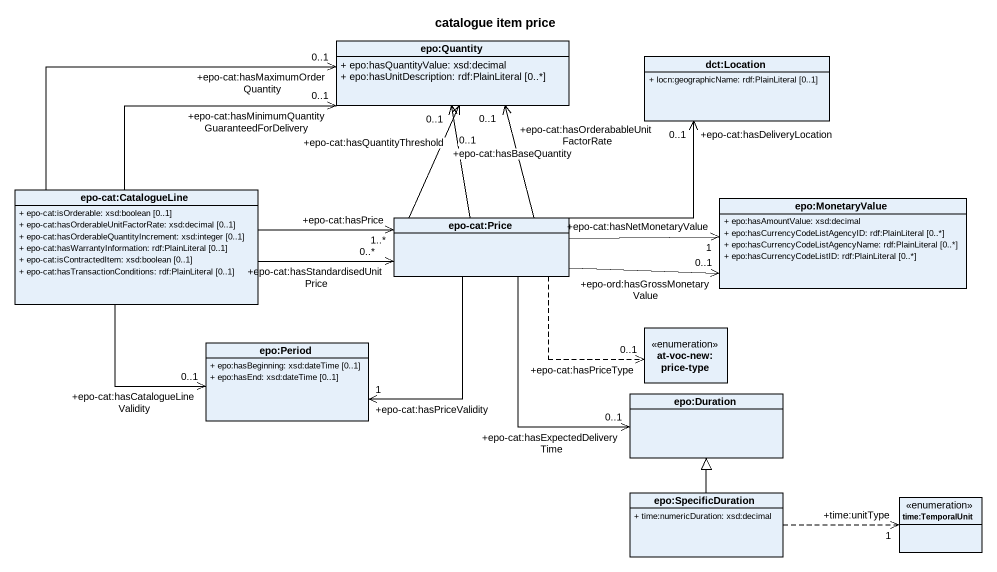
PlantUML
@startuml
title catalogue item price
hide circle
hide empty members
skinparam classAttributeIconSize 0
class "epo:Quantity" as epo_Quantity {
  + epo:hasQuantityValue: xsd:decimal
  + epo:hasUnitDescription: rdf:PlainLiteral [0..*]
}
class "dct:Location" as dct_Location {
  + locn:geographicName: rdf:PlainLiteral [0..1]
}
class "epo-cat:CatalogueLine" as epo_cat_CatalogueLine {
  + epo-cat:isOrderable: xsd:boolean [0..1]
  + epo-cat:hasOrderableUnitFactorRate: xsd:decimal [0..1]
  + epo-cat:hasOrderableQuantityIncrement: xsd:integer [0..1]
  + epo-cat:hasWarrantyInformation: rdf:PlainLiteral [0..1]
  + epo-cat:isContractedItem: xsd:boolean [0..1]
  + epo-cat:hasTransactionConditions: rdf:PlainLiteral [0..1]
}
class "epo-cat:Price" as epo_cat_Price
class "epo:MonetaryValue" as epo_MonetaryValue {
  + epo:hasAmountValue: xsd:decimal
  + epo:hasCurrencyCodeListAgencyID: rdf:PlainLiteral [0..*]
  + epo:hasCurrencyCodeListAgencyName: rdf:PlainLiteral [0..*]
  + epo:hasCurrencyCodeListID: rdf:PlainLiteral [0..*]
}
class "epo:Period" as epo_Period {
  + epo:hasBeginning: xsd:dateTime [0..1]
  + epo:hasEnd: xsd:dateTime [0..1]
}
enum "at-voc-new:price-type" as at_voc_new_price_type
class "epo:Duration" as epo_Duration
class "epo:SpecificDuration" as epo_SpecificDuration {
  + time:numericDuration: xsd:decimal
}
enum "time:TemporalUnit" as time_TemporalUnit
epo_cat_CatalogueLine -right-> "+epo-cat:hasMaximumOrderQuantity\n0..1" epo_Quantity
epo_cat_CatalogueLine -right-> "+epo-cat:hasMinimumQuantityGuaranteedForDelivery\n0..1" epo_Quantity
epo_cat_CatalogueLine -right-> "+epo-cat:hasPrice\n1..*" epo_cat_Price
epo_cat_CatalogueLine -right-> "+epo-cat:hasStandardisedUnitPrice\n0..*" epo_cat_Price
epo_cat_CatalogueLine --> "+epo-cat:hasCatalogueLineValidity\n0..1" epo_Period
epo_cat_Price -up-> "+epo-cat:hasOrderabableUnitFactorRate\n0..1" epo_Quantity
epo_cat_Price -up-> "+epo-cat:hasQuantityThreshold\n0..1" epo_Quantity
epo_cat_Price -up-> "+epo-cat:hasBaseQuantity\n0..1" epo_Quantity
epo_cat_Price -up-> "+epo-cat:hasDeliveryLocation\n0..1" dct_Location
epo_cat_Price -right-> "+epo-ord:hasGrossMonetaryValue\n0..1" epo_MonetaryValue
epo_cat_Price -right-> "+epo-cat:hasNetMonetaryValue\n1" epo_MonetaryValue
epo_cat_Price --> "+epo-cat:hasPriceValidity\n1" epo_Period
epo_cat_Price .right.> "+epo-cat:hasPriceType\n0..1" at_voc_new_price_type
epo_cat_Price --> "+epo-cat:hasExpectedDeliveryTime\n0..1" epo_Duration
epo_SpecificDuration -up-|> epo_Duration
epo_SpecificDuration .right.> "+time:unitType\n1" time_TemporalUnit
@enduml
